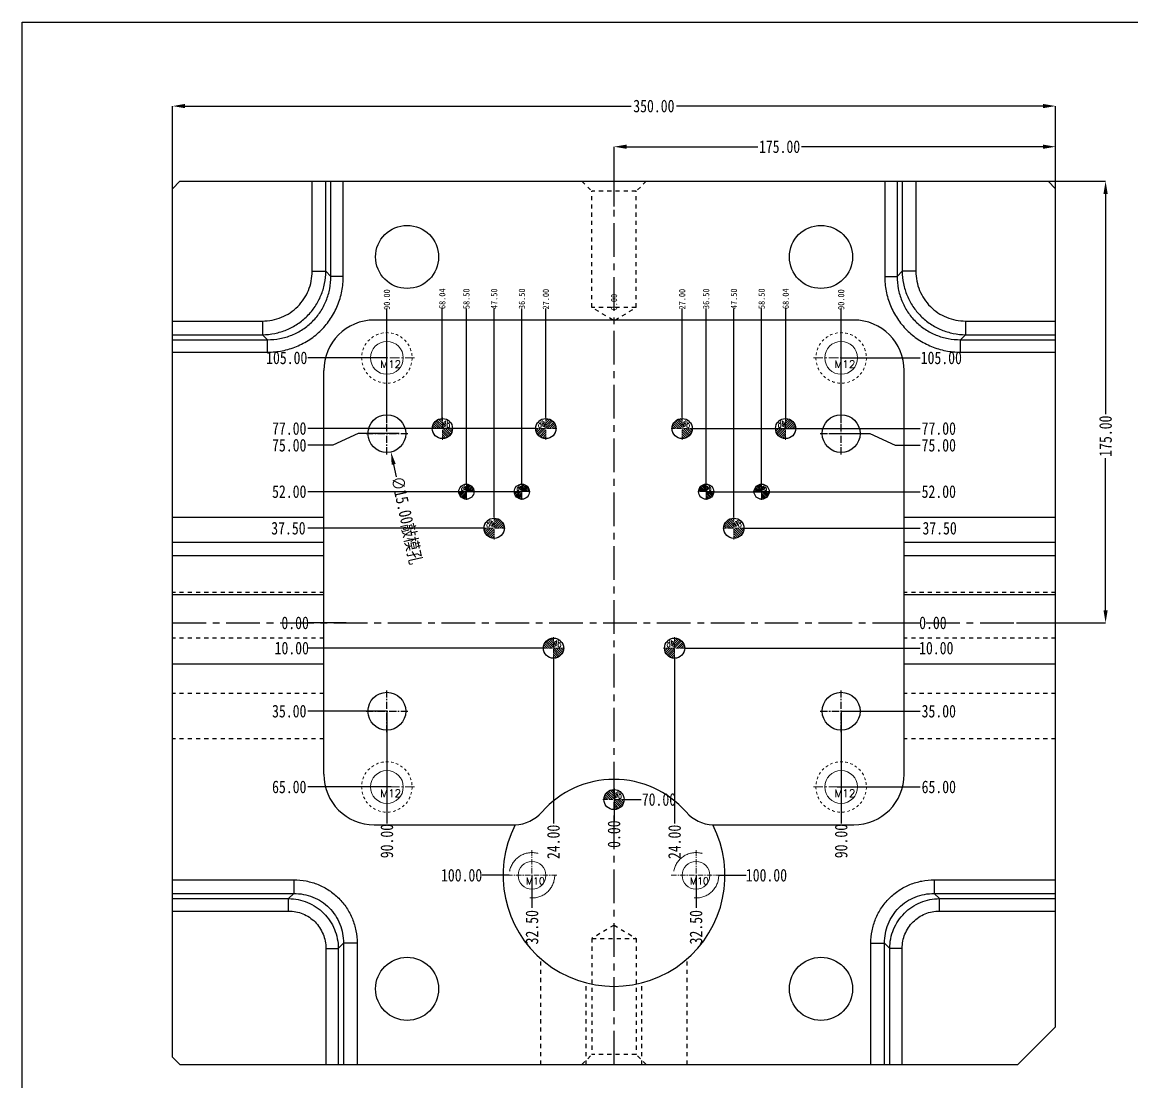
# Model space of a CAD drawing. Header units: millimetres. Extents: x 4 to 4769, y -754 to 1427.
# Drawn here: x 2815.1 to 3254.8, y 30.1 to 449.9 of the extents above; entities that cross this region are included whole.
import ezdxf
from ezdxf.enums import TextEntityAlignment as Align

# ---------------------------------------------------------------- set-up
doc = ezdxf.new("R2010")
doc.units = ezdxf.units.MM
doc.header["$LTSCALE"] = 16.335
doc.header["$PDMODE"] = 3
doc.header["$PDSIZE"] = 0.3125
doc.linetypes.add('CENTER', pattern=[0.6, 0.375, -0.075, 0.075, -0.075])
doc.linetypes.add('HIDDEN', pattern=[0.2, 0.1, -0.1])
doc.layers.get('0').update_dxf_attribs({"linetype": 'CONTINUOUS'})
doc.layers.get('Defpoints').update_dxf_attribs({"linetype": 'CONTINUOUS'})
doc.layers.add('DEFAULT_2', color=8, linetype='HIDDEN')
for name, color, linetype, lineweight in [('dim', 82, 'CONTINUOUS', 9), ('epin', 13, 'CONTINUOUS', 9), ('screw', 33, 'CONTINUOUS', 13)]:
    doc.layers.add(name, color=color, linetype=linetype, lineweight=lineweight)
doc.styles.get("Standard").update_dxf_attribs({"font": 'txt', "width": 0.8})
doc.styles.add('TXT', font='txt.shx', dxfattribs={"bigfont": 'gbcbig.shx'})
doc.styles.add('TXT05', font='txt.shx', dxfattribs={"width": 0.5, "bigfont": 'gbcbig.shx'})
doc.dimstyles.get("Standard").update_dxf_attribs({"dimtxt": 0.15625, "dimasz": 0.1875, "dimexe": 0.125, "dimexo": 0.0625, "dimtad": 0, "dimtih": 1, "dimtoh": 1, "dimdsep": 46, "dimtxsty": 'Standard', "dimcen": 0.09, "dimadec": 0, "dimazin": 0, "dimtp": 0.01, "dimtm": 0.01, "dimtfac": 1, "dimtofl": 0, "dimtmove": 0, "dimatfit": 3, "dimfxl": 0, "dimtolj": 1, "dimarcsym": 0})

# ---------------------------------------------------------------- blocks, each defined once
blk = doc.blocks.new('epin_ejp_8')
at = {"layer": 'epin'}
h = blk.add_hatch(dxfattribs=at)
h.set_pattern_fill('_ANSI31', color=123, scale=0.2, angle=90, style=0)
h.set_pattern_definition([(135, (-1217.56114, 35.9661), (-0.4490128, -0.4490128), [])])
h.paths.add_polyline_path([(0, 4, 0.414214), (-4, 0), (0, 0)])
h.paths.add_polyline_path([(4, 0), (0, 0), (0, -4, 0.414214)])
at = {"layer": 'epin', "color": 1, "linetype": 'CENTER', "ltscale": 0.248791}
for p, q in [((0, -4.4), (0, 4.4)), ((-4.4, 0), (4.4, 0))]:
    blk.add_line(p, q, dxfattribs=at)
at = {"layer": 'epin'}
blk.add_circle((0, 0), 4, dxfattribs=at)
at = {"layer": 'epin', "color": 6, "style": 'TXT05', "width": 0.5}
blk.add_text('%%c8', height=2.8, dxfattribs=at).set_placement((0.16, 0.4))
blk = doc.blocks.new('epin_ejp_6')
at = {"layer": 'epin'}
h = blk.add_hatch(dxfattribs=at)
h.set_pattern_fill('_ANSI31', color=123, scale=0.15, angle=90, style=0)
h.set_pattern_definition([(135, (-648.39147, -667.1919), (-0.3367596, -0.3367596), [])])
h.paths.add_polyline_path([(0, 3, 0.4142136), (-3, 0), (0, 0)])
h.paths.add_polyline_path([(3, 0), (0, 0), (0, -3, 0.4142136)])
at = {"layer": 'epin', "color": 1, "linetype": 'CENTER', "ltscale": 0.12}
for p, q in [((-3.3, 0), (3.3, 0)), ((0, -3.3), (0, 3.3))]:
    blk.add_line(p, q, dxfattribs=at)
at = {"layer": 'epin'}
blk.add_circle((0, 0), 3, dxfattribs=at)
at = {"layer": 'epin', "color": 6, "style": 'TXT05', "width": 0.5}
blk.add_text('%%c6', height=2.1, dxfattribs=at).set_placement((0.995, 1.35), align=Align.MIDDLE)
blk = doc.blocks.new('screw_m12_i')
at = {"layer": 'screw', "color": 1, "linetype": 'CENTER', "ltscale": 0.621977}
for p, q in [((0, -11), (0, 11)), ((-11, 0), (11, 0))]:
    blk.add_line(p, q, dxfattribs=at)
at = {"layer": 'screw', "color": 8, "linetype": 'HIDDEN', "ltscale": 0.621977}
blk.add_circle((0, 0), 10, dxfattribs=at)
at = {"layer": 'screw', "color": 33}
blk.add_circle((0, 0), 6.5, dxfattribs=at)
at = {"layer": 'screw', "color": 6, "style": 'TXT'}
blk.add_text('M12', height=3, dxfattribs=at).set_placement((-2.6, -4))
blk = doc.blocks.new('screw_m10_i')
at = {"layer": 'screw', "color": 1, "linetype": 'CENTER', "ltscale": 0.36}
for p, q in [((0, -9.9), (0, 9.9)), ((-9.9, 0), (9.9, 0))]:
    blk.add_line(p, q, dxfattribs=at)
at = {"layer": 'screw', "color": 8, "linetype": 'HIDDEN', "ltscale": 9.144}
blk.add_circle((0, 0), 9, dxfattribs=at)
at = {"layer": 'screw', "color": 33}
blk.add_circle((0, 0), 5.5, dxfattribs=at)
at = {"layer": 'screw', "color": 6, "style": 'TXT'}
blk.add_text('M10', height=2.7, dxfattribs=at).set_placement((-2.34, -3.6))
blk = doc.blocks.new('*D232')
at = {"color": 4, "lineweight": -2}
blk.add_line((2963.4, 269.8), (2962.32, 274.68), dxfattribs=at)
at = {"color": 4}
blk.add_solid([(2963.13, 274.86), (2961.51, 274.5), (2961.24, 279.56)], dxfattribs=at)
at = {"layer": 'Defpoints', "color": 0}
for p in [(2958, 294.21), (2961.24, 279.56)]:
    blk.add_point(p, dxfattribs=at)
at = {"color": 6, "insert": (2967.24, 252.47), "char_height": 5, "attachment_point": 5, "rotation": 282.483}
blk.add_mtext('\\A1;∅15.00{\\fSimSun|b0|i0|c134|p2;敲模孔}', dxfattribs=at)
blk = doc.blocks.new('*D237')
at = {"color": 4, "lineweight": -2}
for p, q in [((3049.62, 376.9), (3049.62, 400.55)), ((3054.62, 400.55), (3106.56, 400.55)), ((3219.62, 400.55), (3123.89, 400.55)), ((3224.62, 372.09), (3224.62, 400.55))]:
    blk.add_line(p, q, dxfattribs=at)
at = {"color": 4}
for points in [[(3054.62, 401.39), (3054.62, 399.72), (3049.62, 400.55)], [(3219.62, 401.39), (3219.62, 399.72), (3224.62, 400.55)]]:
    blk.add_solid(points, dxfattribs=at)
at = {"layer": 'Defpoints', "color": 0}
for p in [(3049.62, 400.55), (3049.62, 376.9), (3224.62, 372.09)]:
    blk.add_point(p, dxfattribs=at)
at = {"color": 6, "insert": (3115.22, 400.55), "char_height": 5, "attachment_point": 5}
blk.add_mtext('\\A1;175.00', dxfattribs=at)
blk = doc.blocks.new('*D238')
at = {"color": 4, "lineweight": -2}
for p, q in [((2874.62, 372.09), (2874.62, 416.66)), ((2879.62, 416.66), (3056.41, 416.66)), ((3219.62, 416.66), (3074.41, 416.66)), ((3224.62, 372.09), (3224.62, 416.66))]:
    blk.add_line(p, q, dxfattribs=at)
at = {"color": 4}
for points in [[(2879.62, 417.5), (2879.62, 415.83), (2874.62, 416.66)], [(3219.62, 417.5), (3219.62, 415.83), (3224.62, 416.66)]]:
    blk.add_solid(points, dxfattribs=at)
at = {"layer": 'Defpoints', "color": 0}
for p in [(2874.62, 416.66), (2874.62, 372.09), (3224.62, 372.09)]:
    blk.add_point(p, dxfattribs=at)
at = {"color": 6, "insert": (3065.41, 416.66), "char_height": 5, "attachment_point": 5}
blk.add_mtext('\\A1;350.00', dxfattribs=at)
blk = doc.blocks.new('*D239')
at = {"color": 4, "lineweight": -2}
for p, q in [((3209.08, 386.89), (3244.4, 386.89)), ((3244.4, 381.89), (3244.4, 294.53)), ((3244.4, 216.89), (3244.4, 277.2)), ((3209.08, 211.89), (3244.4, 211.89))]:
    blk.add_line(p, q, dxfattribs=at)
at = {"color": 4}
for points in [[(3243.57, 381.89), (3245.24, 381.89), (3244.4, 386.89)], [(3243.57, 216.89), (3245.24, 216.89), (3244.4, 211.89)]]:
    blk.add_solid(points, dxfattribs=at)
at = {"layer": 'Defpoints', "color": 0}
for p in [(3209.08, 386.89), (3209.08, 211.89), (3244.4, 211.89)]:
    blk.add_point(p, dxfattribs=at)
at = {"color": 6, "insert": (3244.4, 285.87), "char_height": 5, "attachment_point": 5, "rotation": 90}
blk.add_mtext('\\A1;175.00', dxfattribs=at)
blk = doc.blocks.new('*D240')
at = {"color": 4, "lineweight": -2}
blk.add_line((3155.73, 211.89), (3170.98, 211.89), dxfattribs=at)
at = {"layer": 'Defpoints', "color": 0}
for p in [(3049.62, 211.89), (3155.73, 211.89), (3170.98, 211.89)]:
    blk.add_point(p, dxfattribs=at)
at = {"color": 6, "insert": (3175.98, 211.89), "char_height": 5, "attachment_point": 5}
blk.add_mtext('\\A1;0.00', dxfattribs=at)
blk = doc.blocks.new('*D241')
at = {"color": 4, "lineweight": -2}
blk.add_line((3101.52, 249.38), (3170.98, 249.38), dxfattribs=at)
at = {"layer": 'Defpoints', "color": 0}
for p in [(3101.52, 249.38), (3170.98, 249.38), (3049.62, 211.89)]:
    blk.add_point(p, dxfattribs=at)
at = {"color": 6, "insert": (3178.64, 249.38), "char_height": 5, "attachment_point": 5}
blk.add_mtext('\\A1;37.50', dxfattribs=at)
blk = doc.blocks.new('*D242')
at = {"color": 4, "lineweight": -2}
blk.add_line((3089.42, 263.88), (3170.98, 263.88), dxfattribs=at)
at = {"layer": 'Defpoints', "color": 0}
for p in [(3089.42, 263.88), (3170.98, 263.88), (3049.62, 211.89)]:
    blk.add_point(p, dxfattribs=at)
at = {"color": 6, "insert": (3178.31, 263.88), "char_height": 5, "attachment_point": 5}
blk.add_mtext('\\A1;52.00', dxfattribs=at)
blk = doc.blocks.new('*D243')
at = {"color": 4, "lineweight": -2}
blk.add_line((3081.02, 288.89), (3170.98, 288.89), dxfattribs=at)
at = {"layer": 'Defpoints', "color": 0}
for p in [(3081.02, 288.89), (3170.98, 288.89), (3049.62, 211.89)]:
    blk.add_point(p, dxfattribs=at)
at = {"color": 6, "insert": (3178.31, 288.89), "char_height": 5, "attachment_point": 5}
blk.add_mtext('\\A1;77.00', dxfattribs=at)
blk = doc.blocks.new('*D244')
at = {"color": 4, "lineweight": -2}
for p, q in [((3134.81, 286.89), (3150.98, 286.89)), ((3150.98, 286.89), (3160.98, 282.26)), ((3160.98, 282.26), (3170.98, 282.26))]:
    blk.add_line(p, q, dxfattribs=at)
at = {"layer": 'Defpoints', "color": 0}
for p in [(3134.81, 286.89), (3170.98, 282.26), (3049.62, 211.89)]:
    blk.add_point(p, dxfattribs=at)
at = {"color": 6, "insert": (3178.31, 282.26), "char_height": 5, "attachment_point": 5}
blk.add_mtext('\\A1;75.00', dxfattribs=at)
blk = doc.blocks.new('*D245')
at = {"color": 4, "lineweight": -2}
blk.add_line((3139.62, 316.89), (3170.98, 316.89), dxfattribs=at)
at = {"layer": 'Defpoints', "color": 0}
for p in [(3139.62, 316.89), (3170.98, 316.89), (3049.62, 211.89)]:
    blk.add_point(p, dxfattribs=at)
at = {"color": 6, "insert": (3179.31, 316.89), "char_height": 5, "attachment_point": 5}
blk.add_mtext('\\A1;105.00', dxfattribs=at)
blk = doc.blocks.new('*D246')
at = {"color": 4, "lineweight": -2}
blk.add_line((3078.02, 201.89), (3170.98, 201.89), dxfattribs=at)
at = {"layer": 'Defpoints', "color": 0}
for p in [(3049.62, 211.89), (3078.02, 201.89), (3170.98, 201.89)]:
    blk.add_point(p, dxfattribs=at)
at = {"color": 6, "insert": (3177.31, 201.89), "char_height": 5, "attachment_point": 5}
blk.add_mtext('\\A1;10.00', dxfattribs=at)
blk = doc.blocks.new('*D247')
at = {"color": 4, "lineweight": -2}
blk.add_line((3139.62, 176.89), (3170.98, 176.89), dxfattribs=at)
at = {"layer": 'Defpoints', "color": 0}
for p in [(3049.62, 211.89), (3139.62, 176.89), (3170.98, 176.89)]:
    blk.add_point(p, dxfattribs=at)
at = {"color": 6, "insert": (3178.31, 176.89), "char_height": 5, "attachment_point": 5}
blk.add_mtext('\\A1;35.00', dxfattribs=at)
blk = doc.blocks.new('*D248')
at = {"color": 4, "lineweight": -2}
blk.add_line((3137.99, 146.89), (3170.98, 146.89), dxfattribs=at)
at = {"layer": 'Defpoints', "color": 0}
for p in [(3049.62, 211.89), (3137.99, 146.89), (3170.98, 146.89)]:
    blk.add_point(p, dxfattribs=at)
at = {"color": 6, "insert": (3178.31, 146.89), "char_height": 5, "attachment_point": 5}
blk.add_mtext('\\A1;65.00', dxfattribs=at)
blk = doc.blocks.new('*D249')
at = {"color": 4, "lineweight": -2}
blk.add_line((3054.02, 141.89), (3060.43, 141.89), dxfattribs=at)
at = {"layer": 'Defpoints', "color": 0}
for p in [(3049.62, 211.89), (3054.02, 141.89), (3060.43, 141.89)]:
    blk.add_point(p, dxfattribs=at)
at = {"color": 6, "insert": (3067.43, 141.89), "char_height": 5, "attachment_point": 5}
blk.add_mtext('\\A1;70.00', dxfattribs=at)
blk = doc.blocks.new('*D251')
at = {"color": 4, "lineweight": -2}
blk.add_line((3091.12, 111.89), (3102.02, 111.89), dxfattribs=at)
at = {"layer": 'Defpoints', "color": 0}
for p in [(3049.62, 211.89), (3091.12, 111.89), (3102.02, 111.89)]:
    blk.add_point(p, dxfattribs=at)
at = {"color": 6, "insert": (3110.02, 111.89), "char_height": 5, "attachment_point": 5}
blk.add_mtext('\\A1;100.00', dxfattribs=at)
blk = doc.blocks.new('*D252')
at = {"color": 4, "lineweight": -2}
blk.add_line((3082.12, 111.89), (3082.12, 98.97), dxfattribs=at)
at = {"layer": 'Defpoints', "color": 0}
for p in [(3049.62, 211.89), (3082.12, 111.89), (3082.12, 98.97)]:
    blk.add_point(p, dxfattribs=at)
at = {"color": 6, "insert": (3082.12, 91.3), "char_height": 5, "attachment_point": 5, "rotation": 90}
blk.add_mtext('\\A1;32.50', dxfattribs=at)
blk = doc.blocks.new('*D253')
at = {"color": 4, "lineweight": -2}
blk.add_line((3049.62, 146.29), (3049.62, 133.18), dxfattribs=at)
at = {"layer": 'Defpoints', "color": 0}
for p in [(3049.62, 211.89), (3049.62, 146.29), (3049.62, 133.18)]:
    blk.add_point(p, dxfattribs=at)
at = {"color": 6, "insert": (3049.62, 128.18), "char_height": 5, "attachment_point": 5, "rotation": 90}
blk.add_mtext('\\A1;0.00', dxfattribs=at)
blk = doc.blocks.new('*D254')
at = {"layer": 'Defpoints', "color": 0}
for p in [(3076.62, 336.49), (3076.62, 293.29), (3049.62, 211.89)]:
    blk.add_point(p, dxfattribs=at)
at = {"layer": 'dim', "color": 4, "lineweight": -2}
blk.add_line((3076.62, 293.29), (3076.62, 336.49), dxfattribs=at)
at = {"layer": 'dim', "color": 6, "insert": (3076.62, 340.16), "char_height": 2.5, "attachment_point": 5, "rotation": 90}
blk.add_mtext('\\A1;27.00', dxfattribs=at)
blk = doc.blocks.new('*D255')
at = {"layer": 'Defpoints', "color": 0}
for p in [(3049.62, 336.49), (3049.62, 336.49), (3049.62, 211.89)]:
    blk.add_point(p, dxfattribs=at)
at = {"layer": 'dim', "color": 6, "insert": (3049.62, 338.99), "char_height": 2.5, "attachment_point": 5, "rotation": 90}
blk.add_mtext('\\A1;0.00', dxfattribs=at)
blk = doc.blocks.new('*D256')
at = {"layer": 'Defpoints', "color": 0}
for p in [(3086.12, 336.49), (3086.12, 267.18), (3049.62, 211.89)]:
    blk.add_point(p, dxfattribs=at)
at = {"layer": 'dim', "color": 4, "lineweight": -2}
blk.add_line((3086.12, 267.18), (3086.12, 336.49), dxfattribs=at)
at = {"layer": 'dim', "color": 6, "insert": (3086.12, 340.32), "char_height": 2.5, "attachment_point": 5, "rotation": 90}
blk.add_mtext('\\A1;36.50', dxfattribs=at)
blk = doc.blocks.new('*D257')
at = {"layer": 'Defpoints', "color": 0}
for p in [(3097.12, 336.49), (3097.12, 253.78), (3049.62, 211.89)]:
    blk.add_point(p, dxfattribs=at)
at = {"layer": 'dim', "color": 4, "lineweight": -2}
blk.add_line((3097.12, 253.78), (3097.12, 336.49), dxfattribs=at)
at = {"layer": 'dim', "color": 6, "insert": (3097.12, 340.32), "char_height": 2.5, "attachment_point": 5, "rotation": 90}
blk.add_mtext('\\A1;47.50', dxfattribs=at)
blk = doc.blocks.new('*D258')
at = {"layer": 'Defpoints', "color": 0}
for p in [(3108.12, 336.49), (3108.12, 266.88), (3049.62, 211.89)]:
    blk.add_point(p, dxfattribs=at)
at = {"layer": 'dim', "color": 4, "lineweight": -2}
blk.add_line((3108.12, 266.88), (3108.12, 336.49), dxfattribs=at)
at = {"layer": 'dim', "color": 6, "insert": (3108.12, 340.32), "char_height": 2.5, "attachment_point": 5, "rotation": 90}
blk.add_mtext('\\A1;58.50', dxfattribs=at)
blk = doc.blocks.new('*D259')
at = {"layer": 'Defpoints', "color": 0}
for p in [(3117.66, 336.49), (3117.66, 292.88), (3049.62, 211.89)]:
    blk.add_point(p, dxfattribs=at)
at = {"layer": 'dim', "color": 4, "lineweight": -2}
blk.add_line((3117.66, 292.88), (3117.66, 336.49), dxfattribs=at)
at = {"layer": 'dim', "color": 6, "insert": (3117.66, 340.32), "char_height": 2.5, "attachment_point": 5, "rotation": 90}
blk.add_mtext('\\A1;68.04', dxfattribs=at)
blk = doc.blocks.new('*D260')
at = {"layer": 'Defpoints', "color": 0}
for p in [(3139.62, 336.49), (3139.62, 291.04), (3049.62, 211.89)]:
    blk.add_point(p, dxfattribs=at)
at = {"layer": 'dim', "color": 4, "lineweight": -2}
blk.add_line((3139.62, 291.04), (3139.62, 336.49), dxfattribs=at)
at = {"layer": 'dim', "color": 6, "insert": (3139.62, 339.99), "char_height": 2.5, "attachment_point": 5, "rotation": 90}
blk.add_mtext('\\A1;90.00', dxfattribs=at)
blk = doc.blocks.new('*D261')
at = {"color": 4, "lineweight": -2}
blk.add_line((3073.62, 197.49), (3073.62, 132.45), dxfattribs=at)
at = {"layer": 'Defpoints', "color": 0}
for p in [(3049.62, 211.89), (3073.62, 197.49), (3073.62, 132.45)]:
    blk.add_point(p, dxfattribs=at)
at = {"color": 6, "insert": (3073.62, 125.11), "char_height": 5, "attachment_point": 5, "rotation": 90}
blk.add_mtext('\\A1;24.00', dxfattribs=at)
blk = doc.blocks.new('*D262')
at = {"color": 4, "lineweight": -2}
blk.add_line((3139.62, 176.89), (3139.62, 132.45), dxfattribs=at)
at = {"layer": 'Defpoints', "color": 0}
for p in [(3049.62, 211.89), (3139.62, 176.89), (3139.62, 132.45)]:
    blk.add_point(p, dxfattribs=at)
at = {"color": 6, "insert": (3139.62, 125.45), "char_height": 5, "attachment_point": 5, "rotation": 90}
blk.add_mtext('\\A1;90.00', dxfattribs=at)
blk = doc.blocks.new('*D263')
at = {"color": 4, "lineweight": -2}
blk.add_line((2943.51, 211.89), (2928.26, 211.89), dxfattribs=at)
at = {"layer": 'Defpoints', "color": 0}
for p in [(2928.26, 211.89), (2943.51, 211.89), (3049.62, 211.89)]:
    blk.add_point(p, dxfattribs=at)
at = {"color": 6, "insert": (2923.26, 211.89), "char_height": 5, "attachment_point": 5}
blk.add_mtext('\\A1;0.00', dxfattribs=at)
blk = doc.blocks.new('*D269')
at = {"color": 4, "lineweight": -2}
blk.add_line((2997.72, 249.38), (2928.26, 249.38), dxfattribs=at)
at = {"layer": 'Defpoints', "color": 0}
for p in [(2928.26, 249.38), (2997.72, 249.38), (3049.62, 211.89)]:
    blk.add_point(p, dxfattribs=at)
at = {"color": 6, "insert": (2920.6, 249.38), "char_height": 5, "attachment_point": 5}
blk.add_mtext('\\A1;37.50', dxfattribs=at)
blk = doc.blocks.new('*D270')
at = {"color": 4, "lineweight": -2}
blk.add_line((3009.82, 263.88), (2928.26, 263.88), dxfattribs=at)
at = {"layer": 'Defpoints', "color": 0}
for p in [(2928.26, 263.88), (3009.82, 263.88), (3049.62, 211.89)]:
    blk.add_point(p, dxfattribs=at)
at = {"color": 6, "insert": (2920.93, 263.88), "char_height": 5, "attachment_point": 5}
blk.add_mtext('\\A1;52.00', dxfattribs=at)
blk = doc.blocks.new('*D271')
at = {"color": 4, "lineweight": -2}
blk.add_line((3018.22, 288.89), (2928.26, 288.89), dxfattribs=at)
at = {"layer": 'Defpoints', "color": 0}
for p in [(2928.26, 288.89), (3018.22, 288.89), (3049.62, 211.89)]:
    blk.add_point(p, dxfattribs=at)
at = {"color": 6, "insert": (2920.93, 288.89), "char_height": 5, "attachment_point": 5}
blk.add_mtext('\\A1;77.00', dxfattribs=at)
blk = doc.blocks.new('*D272')
at = {"color": 4, "lineweight": -2}
for p, q in [((2948.26, 286.89), (2938.26, 282.26)), ((2964.43, 286.89), (2948.26, 286.89)), ((2938.26, 282.26), (2928.26, 282.26))]:
    blk.add_line(p, q, dxfattribs=at)
at = {"layer": 'Defpoints', "color": 0}
for p in [(2964.43, 286.89), (2928.26, 282.26), (3049.62, 211.89)]:
    blk.add_point(p, dxfattribs=at)
at = {"color": 6, "insert": (2920.93, 282.26), "char_height": 5, "attachment_point": 5}
blk.add_mtext('\\A1;75.00', dxfattribs=at)
blk = doc.blocks.new('*D273')
at = {"color": 4, "lineweight": -2}
blk.add_line((2959.62, 316.89), (2928.26, 316.89), dxfattribs=at)
at = {"layer": 'Defpoints', "color": 0}
for p in [(2928.26, 316.89), (2959.62, 316.89), (3049.62, 211.89)]:
    blk.add_point(p, dxfattribs=at)
at = {"color": 6, "insert": (2919.93, 316.89), "char_height": 5, "attachment_point": 5}
blk.add_mtext('\\A1;105.00', dxfattribs=at)
blk = doc.blocks.new('*D274')
at = {"color": 4, "lineweight": -2}
blk.add_line((3021.22, 201.89), (2928.26, 201.89), dxfattribs=at)
at = {"layer": 'Defpoints', "color": 0}
for p in [(3049.62, 211.89), (2928.26, 201.89), (3021.22, 201.89)]:
    blk.add_point(p, dxfattribs=at)
at = {"color": 6, "insert": (2921.93, 201.89), "char_height": 5, "attachment_point": 5}
blk.add_mtext('\\A1;10.00', dxfattribs=at)
blk = doc.blocks.new('*D275')
at = {"color": 4, "lineweight": -2}
blk.add_line((2959.62, 176.89), (2928.26, 176.89), dxfattribs=at)
at = {"layer": 'Defpoints', "color": 0}
for p in [(3049.62, 211.89), (2928.26, 176.89), (2959.62, 176.89)]:
    blk.add_point(p, dxfattribs=at)
at = {"color": 6, "insert": (2920.93, 176.89), "char_height": 5, "attachment_point": 5}
blk.add_mtext('\\A1;35.00', dxfattribs=at)
blk = doc.blocks.new('*D276')
at = {"color": 4, "lineweight": -2}
blk.add_line((2961.25, 146.89), (2928.26, 146.89), dxfattribs=at)
at = {"layer": 'Defpoints', "color": 0}
for p in [(3049.62, 211.89), (2928.26, 146.89), (2961.25, 146.89)]:
    blk.add_point(p, dxfattribs=at)
at = {"color": 6, "insert": (2920.93, 146.89), "char_height": 5, "attachment_point": 5}
blk.add_mtext('\\A1;65.00', dxfattribs=at)
blk = doc.blocks.new('*D264')
at = {"color": 4, "lineweight": -2}
blk.add_line((3008.12, 111.89), (2997.22, 111.89), dxfattribs=at)
at = {"layer": 'Defpoints', "color": 0}
for p in [(3049.62, 211.89), (2997.22, 111.89), (3008.12, 111.89)]:
    blk.add_point(p, dxfattribs=at)
at = {"color": 6, "insert": (2989.22, 111.89), "char_height": 5, "attachment_point": 5}
blk.add_mtext('\\A1;100.00', dxfattribs=at)
blk = doc.blocks.new('*D265')
at = {"color": 4, "lineweight": -2}
blk.add_line((3017.12, 111.89), (3017.12, 98.97), dxfattribs=at)
at = {"layer": 'Defpoints', "color": 0}
for p in [(3049.62, 211.89), (3017.12, 111.89), (3017.12, 98.97)]:
    blk.add_point(p, dxfattribs=at)
at = {"color": 6, "insert": (3017.12, 91.3), "char_height": 5, "attachment_point": 5, "rotation": 90}
blk.add_mtext('\\A1;32.50', dxfattribs=at)
blk = doc.blocks.new('*D266')
at = {"layer": 'Defpoints', "color": 0}
for p in [(3022.62, 336.49), (3022.62, 293.29), (3049.62, 211.89)]:
    blk.add_point(p, dxfattribs=at)
at = {"layer": 'dim', "color": 4, "lineweight": -2}
blk.add_line((3022.62, 293.29), (3022.62, 336.49), dxfattribs=at)
at = {"layer": 'dim', "color": 6, "insert": (3022.62, 340.16), "char_height": 2.5, "attachment_point": 5, "rotation": 90}
blk.add_mtext('\\A1;27.00', dxfattribs=at)
blk = doc.blocks.new('*D277')
at = {"layer": 'Defpoints', "color": 0}
for p in [(3013.12, 336.49), (3013.12, 267.18), (3049.62, 211.89)]:
    blk.add_point(p, dxfattribs=at)
at = {"layer": 'dim', "color": 4, "lineweight": -2}
blk.add_line((3013.12, 267.18), (3013.12, 336.49), dxfattribs=at)
at = {"layer": 'dim', "color": 6, "insert": (3013.12, 340.32), "char_height": 2.5, "attachment_point": 5, "rotation": 90}
blk.add_mtext('\\A1;36.50', dxfattribs=at)
blk = doc.blocks.new('*D278')
at = {"layer": 'Defpoints', "color": 0}
for p in [(3002.12, 336.49), (3002.12, 253.78), (3049.62, 211.89)]:
    blk.add_point(p, dxfattribs=at)
at = {"layer": 'dim', "color": 4, "lineweight": -2}
blk.add_line((3002.12, 253.78), (3002.12, 336.49), dxfattribs=at)
at = {"layer": 'dim', "color": 6, "insert": (3002.12, 340.32), "char_height": 2.5, "attachment_point": 5, "rotation": 90}
blk.add_mtext('\\A1;47.50', dxfattribs=at)
blk = doc.blocks.new('*D279')
at = {"layer": 'Defpoints', "color": 0}
for p in [(2991.12, 336.49), (2991.12, 266.88), (3049.62, 211.89)]:
    blk.add_point(p, dxfattribs=at)
at = {"layer": 'dim', "color": 4, "lineweight": -2}
blk.add_line((2991.12, 266.88), (2991.12, 336.49), dxfattribs=at)
at = {"layer": 'dim', "color": 6, "insert": (2991.12, 340.32), "char_height": 2.5, "attachment_point": 5, "rotation": 90}
blk.add_mtext('\\A1;58.50', dxfattribs=at)
blk = doc.blocks.new('*D280')
at = {"layer": 'Defpoints', "color": 0}
for p in [(2981.58, 336.49), (2981.58, 292.88), (3049.62, 211.89)]:
    blk.add_point(p, dxfattribs=at)
at = {"layer": 'dim', "color": 4, "lineweight": -2}
blk.add_line((2981.58, 292.88), (2981.58, 336.49), dxfattribs=at)
at = {"layer": 'dim', "color": 6, "insert": (2981.58, 340.32), "char_height": 2.5, "attachment_point": 5, "rotation": 90}
blk.add_mtext('\\A1;68.04', dxfattribs=at)
blk = doc.blocks.new('*D281')
at = {"layer": 'Defpoints', "color": 0}
for p in [(2959.62, 336.49), (2959.62, 291.04), (3049.62, 211.89)]:
    blk.add_point(p, dxfattribs=at)
at = {"layer": 'dim', "color": 4, "lineweight": -2}
blk.add_line((2959.62, 291.04), (2959.62, 336.49), dxfattribs=at)
at = {"layer": 'dim', "color": 6, "insert": (2959.62, 339.99), "char_height": 2.5, "attachment_point": 5, "rotation": 90}
blk.add_mtext('\\A1;90.00', dxfattribs=at)
blk = doc.blocks.new('*D267')
at = {"color": 4, "lineweight": -2}
blk.add_line((3025.62, 197.49), (3025.62, 132.45), dxfattribs=at)
at = {"layer": 'Defpoints', "color": 0}
for p in [(3049.62, 211.89), (3025.62, 197.49), (3025.62, 132.45)]:
    blk.add_point(p, dxfattribs=at)
at = {"color": 6, "insert": (3025.62, 125.11), "char_height": 5, "attachment_point": 5, "rotation": 90}
blk.add_mtext('\\A1;24.00', dxfattribs=at)
blk = doc.blocks.new('*D268')
at = {"color": 4, "lineweight": -2}
blk.add_line((2959.62, 176.89), (2959.62, 132.45), dxfattribs=at)
at = {"layer": 'Defpoints', "color": 0}
for p in [(3049.62, 211.89), (2959.62, 176.89), (2959.62, 132.45)]:
    blk.add_point(p, dxfattribs=at)
at = {"color": 6, "insert": (2959.62, 125.45), "char_height": 5, "attachment_point": 5, "rotation": 90}
blk.add_mtext('\\A1;90.00', dxfattribs=at)

msp = doc.modelspace()

# ---------------------------------------------------------------- linework, layer by layer
at = {"color": 7, "linetype": 'Continuous'}
for p, q in [((2877.619, 386.885), (2874.619, 383.885)), ((2874.619, 39.885), (2874.619, 383.885)), ((2877.619, 386.885), (3221.619, 386.885)), ((2930.003, 351.196), (2930.003, 386.885)), ((2935.42, 351.196), (2935.42, 386.885)), ((2937.417, 349.2), (2937.417, 386.885)), ((2942.341, 349.2), (2942.341, 386.885)), ((3156.896, 386.885), (3156.896, 349.2)), ((3161.821, 386.885), (3161.821, 349.2)), ((3163.817, 386.885), (3163.817, 351.196)), ((3169.234, 386.885), (3169.234, 351.196)), ((3224.619, 383.885), (3221.619, 386.885)), ((3224.619, 51.885), (3224.619, 383.885)), ((2930.003, 351.196), (2935.42, 351.196)), ((2935.42, 351.196), (2937.417, 349.2)), ((2942.341, 349.2), (2937.417, 349.2)), ((3156.896, 349.2), (3161.821, 349.2)), ((3163.817, 351.196), (3161.821, 349.2)), ((3169.234, 351.196), (3163.817, 351.196)), ((2874.619, 331.5), (2910.307, 331.5)), ((2910.307, 331.5), (2910.307, 326.084)), ((3144.619, 331.885), (2954.619, 331.885)), ((3188.93, 331.5), (3188.93, 326.084)), ((3188.93, 331.5), (3224.619, 331.5)), ((2874.619, 326.084), (2910.307, 326.084)), ((2910.307, 326.084), (2912.304, 324.087)), ((3188.93, 326.084), (3186.933, 324.087)), ((3188.93, 326.084), (3224.619, 326.084)), ((2874.619, 324.087), (2912.304, 324.087)), ((2912.304, 319.163), (2912.304, 324.087)), ((3186.933, 319.163), (3186.933, 324.087)), ((3186.933, 324.087), (3224.619, 324.087)), ((2874.619, 319.163), (2912.304, 319.163)), ((3186.933, 319.163), (3224.619, 319.163)), ((2934.619, 151.885), (2934.619, 311.885)), ((3164.619, 151.885), (3164.619, 311.885)), ((2934.619, 253.594), (2874.619, 253.594)), ((3224.619, 253.594), (3164.619, 253.594)), ((2934.619, 243.746), (2874.619, 243.746)), ((3224.619, 243.746), (3164.619, 243.746)), ((2934.619, 238.43), (2874.619, 238.43)), ((3224.619, 238.43), (3164.619, 238.43)), ((2934.619, 222.964), (2874.619, 222.964)), ((3224.619, 222.964), (3164.619, 222.964)), ((2934.619, 195.506), (2874.619, 195.506)), ((3224.619, 195.506), (3164.619, 195.506)), ((2954.619, 131.885), (3010.427, 131.885)), ((3088.81, 131.885), (3144.619, 131.885)), ((2874.619, 110.093), (2922.714, 110.093)), ((2922.714, 110.093), (2922.714, 104.677)), ((3176.523, 110.093), (3224.619, 110.093)), ((3176.523, 110.093), (3176.523, 104.677)), ((2874.619, 104.677), (2922.714, 104.677)), ((2874.619, 102.627), (2920.664, 102.627)), ((2920.664, 102.627), (2922.714, 104.677)), ((2920.664, 97.703), (2920.664, 102.627)), ((3176.523, 104.677), (3224.619, 104.677)), ((3178.573, 102.627), (3176.523, 104.677)), ((3178.573, 102.627), (3224.619, 102.627)), ((3178.573, 97.703), (3178.573, 102.627)), ((2874.619, 97.703), (2920.664, 97.703)), ((3178.573, 97.703), (3224.619, 97.703)), ((2940.36, 82.931), (2942.41, 84.98)), ((2942.41, 84.98), (2942.41, 36.885)), ((2947.826, 84.98), (2942.41, 84.98)), ((2947.826, 84.98), (2947.826, 36.885)), ((3151.411, 84.98), (3156.827, 84.98)), ((3151.411, 36.885), (3151.411, 84.98)), ((3158.877, 82.931), (3156.827, 84.98)), ((3156.827, 36.885), (3156.827, 84.98)), ((2935.436, 82.931), (2935.436, 36.885)), ((2935.436, 82.931), (2940.36, 82.931)), ((2940.36, 82.931), (2940.36, 36.885)), ((3163.801, 82.931), (3158.877, 82.931)), ((3158.877, 36.885), (3158.877, 82.931)), ((3163.801, 36.885), (3163.801, 82.931)), ((3209.619, 36.885), (3224.619, 51.885)), ((2874.619, 39.885), (2877.619, 36.885)), ((2877.619, 36.885), (3209.619, 36.885))]:
    msp.add_line(p, q, dxfattribs=at)
at = {"color": 1, "linetype": 'CENTER', "ltscale": 2.176921}
for p, q in [((3049.619, 36.885), (3049.619, 386.885)), ((2874.619, 211.885), (3224.619, 211.885))]:
    msp.add_line(p, q, dxfattribs=at)
at = {"color": 1, "linetype": 'CENTER', "ltscale": 0.466483}
for p, q in [((2959.619, 278.635), (2959.619, 295.135)), ((3139.619, 278.635), (3139.619, 295.135)), ((2951.369, 286.885), (2967.869, 286.885)), ((3131.369, 286.885), (3147.869, 286.885)), ((2959.619, 168.635), (2959.619, 185.135)), ((3139.619, 168.635), (3139.619, 185.135)), ((2951.369, 176.885), (2967.869, 176.885)), ((3131.369, 176.885), (3147.869, 176.885))]:
    msp.add_line(p, q, dxfattribs=at)
msp.add_lwpolyline([(2815.108, 449.898), (3526.143, 449.898), (3526.143, -232.949), (2815.108, -232.949)], close=True)
at = {"color": 7, "linetype": 'Continuous'}
for centre, radius in [((2967.619, 356.885), 12.5), ((3131.619, 356.885), 12.5), ((2959.619, 286.885), 7.5), ((2981.619, 288.885), 4), ((3022.619, 288.885), 4), ((3076.619, 288.885), 4), ((3117.619, 288.885), 4), ((3139.619, 286.885), 7.5), ((2991.119, 263.885), 3), ((3013.119, 263.885), 3), ((3086.119, 263.885), 3), ((3108.119, 263.885), 3), ((3002.119, 249.385), 4), ((3097.119, 249.385), 4), ((3025.619, 201.885), 4), ((3073.619, 201.885), 4), ((2959.619, 176.885), 7.5), ((3139.619, 176.885), 7.5), ((3049.619, 141.885), 4), ((2967.619, 66.885), 12.5), ((3131.619, 66.885), 12.5)]:
    msp.add_circle(centre, radius, dxfattribs=at)
for centre, radius, start, end in [((2954.619, 311.885), 20, 90, 180), ((3144.619, 311.885), 20, 0, 90), ((2954.619, 151.885), 20, 180, 270), ((3049.619, 111.885), 38, 41.32866, 138.67134), ((3144.619, 151.885), 20, 270, 0), ((3009.819, 146.885), 15, 272.34279, 318.67134), ((3089.418, 146.885), 15, 221.32866, 267.65721), ((3049.619, 111.885), 44, 152.96431, 27.03569)]:
    msp.add_arc(centre, radius, start, end, dxfattribs=at)
for points, knots in [([(2910.307, 326.084), (2911.946, 326.094), (2915.231, 326.43), (2919.964, 327.872), (2924.33, 330.205), (2928.158, 333.345), (2931.298, 337.172), (2933.631, 341.539), (2935.073, 346.272), (2935.409, 349.557), (2935.42, 351.196)], [0, 0, 0, 0, 0.1249728, 0.2499549, 0.374964, 0.499983, 0.6250019, 0.750015, 0.8750128, 1, 1, 1, 1]), ([(2910.307, 331.5), (2911.596, 331.5), (2914.181, 331.747), (2917.909, 332.858), (2921.349, 334.678), (2924.361, 337.142), (2926.825, 340.154), (2928.645, 343.594), (2929.756, 347.322), (2930.003, 349.907), (2930.003, 351.196)], [0, 0, 0, 0, 0.1250108, 0.2500002, 0.3749931, 0.4999828, 0.6249725, 0.7499693, 0.8749748, 1, 1, 1, 1]), ([(2912.304, 319.163), (2914.269, 319.163), (2918.211, 319.54), (2923.896, 321.234), (2929.142, 324.009), (2933.736, 327.767), (2937.494, 332.361), (2940.269, 337.607), (2941.964, 343.292), (2942.341, 347.234), (2942.341, 349.2)], [0, 0, 0, 0, 0.1250087, 0.2500071, 0.3750005, 0.4999915, 0.6249825, 0.7499758, 0.8749763, 1, 1, 1, 1]), ([(2912.304, 324.087), (2913.95, 324.078), (2917.254, 324.373), (2922.025, 325.766), (2926.43, 328.075), (2930.285, 331.218), (2933.429, 335.073), (2935.737, 339.478), (2937.13, 344.249), (2937.426, 347.553), (2937.417, 349.2)], [0, 0, 0, 0, 0.1249825, 0.2499757, 0.3749802, 0.4999914, 0.6250026, 0.750007, 0.8750023, 1, 1, 1, 1]), ([(3156.896, 349.2), (3156.896, 347.234), (3157.273, 343.293), (3158.968, 337.608), (3161.743, 332.361), (3165.5, 327.767), (3170.094, 324.01), (3175.34, 321.235), (3181.026, 319.54), (3184.967, 319.163), (3186.933, 319.163)], [0, 0, 0, 0, 0.1250087, 0.2500071, 0.3750005, 0.4999915, 0.6249825, 0.7499758, 0.8749763, 1, 1, 1, 1]), ([(3161.821, 349.2), (3161.811, 347.553), (3162.107, 344.25), (3163.5, 339.479), (3165.808, 335.073), (3168.952, 331.219), (3172.806, 328.075), (3177.211, 325.767), (3181.983, 324.373), (3185.287, 324.078), (3186.933, 324.087)], [0, 0, 0, 0, 0.1249825, 0.2499757, 0.3749802, 0.4999914, 0.6250026, 0.750007, 0.8750023, 1, 1, 1, 1]), ([(3163.817, 351.196), (3163.828, 349.557), (3164.164, 346.272), (3165.606, 341.54), (3167.938, 337.173), (3171.078, 333.346), (3174.906, 330.206), (3179.272, 327.873), (3184.005, 326.431), (3187.291, 326.094), (3188.93, 326.084)], [0, 0, 0, 0, 0.1249728, 0.2499549, 0.374964, 0.499983, 0.6250019, 0.750015, 0.8750128, 1, 1, 1, 1]), ([(3169.234, 351.196), (3169.234, 349.908), (3169.481, 347.323), (3170.592, 343.595), (3172.411, 340.155), (3174.875, 337.143), (3177.887, 334.679), (3181.328, 332.859), (3185.056, 331.747), (3187.641, 331.5), (3188.93, 331.5)], [0, 0, 0, 0, 0.1250108, 0.2500002, 0.3749931, 0.4999828, 0.6249725, 0.7499693, 0.8749748, 1, 1, 1, 1]), ([(2922.714, 110.093), (2924.357, 110.093), (2927.653, 109.778), (2932.406, 108.361), (2936.792, 106.041), (2940.633, 102.9), (2943.774, 99.059), (2946.095, 94.673), (2947.511, 89.92), (2947.826, 86.624), (2947.826, 84.98)], [0, 0, 0, 0, 0.1250095, 0.2500094, 0.3750043, 0.4999912, 0.6249806, 0.7499762, 0.8749777, 1, 1, 1, 1]), ([(3151.411, 84.98), (3151.411, 86.624), (3151.726, 89.919), (3153.142, 94.672), (3155.462, 99.059), (3158.604, 102.899), (3162.445, 106.041), (3166.831, 108.361), (3171.584, 109.778), (3174.88, 110.093), (3176.523, 110.093)], [0, 0, 0, 0, 0.1250095, 0.2500094, 0.3750043, 0.4999912, 0.6249806, 0.7499762, 0.8749777, 1, 1, 1, 1]), ([(2920.664, 102.627), (2921.949, 102.618), (2924.524, 102.351), (2928.234, 101.217), (2931.656, 99.386), (2934.656, 96.923), (2937.119, 93.923), (2938.951, 90.501), (2940.085, 86.791), (2940.351, 84.216), (2940.36, 82.931)], [0, 0, 0, 0, 0.1249584, 0.2499416, 0.37496, 0.499992, 0.6250241, 0.7500456, 0.8750365, 1, 1, 1, 1]), ([(2922.714, 104.677), (2924.006, 104.687), (2926.599, 104.461), (2930.347, 103.376), (2933.808, 101.57), (2936.836, 99.103), (2939.303, 96.076), (2941.11, 92.614), (2942.195, 88.866), (2942.42, 86.273), (2942.41, 84.98)], [0, 0, 0, 0, 0.1249569, 0.2499462, 0.3749635, 0.499991, 0.6250212, 0.7500393, 0.8750302, 1, 1, 1, 1]), ([(3156.827, 84.98), (3156.817, 86.273), (3157.042, 88.866), (3158.127, 92.614), (3159.934, 96.075), (3162.4, 99.103), (3165.428, 101.569), (3168.89, 103.376), (3172.637, 104.461), (3175.231, 104.687), (3176.523, 104.677)], [0, 0, 0, 0, 0.1249569, 0.2499462, 0.3749635, 0.499991, 0.6250212, 0.7500393, 0.8750302, 1, 1, 1, 1]), ([(3158.877, 82.931), (3158.886, 84.216), (3159.152, 86.791), (3160.286, 90.5), (3162.118, 93.923), (3164.58, 96.923), (3167.581, 99.386), (3171.003, 101.217), (3174.713, 102.351), (3177.288, 102.618), (3178.573, 102.627)], [0, 0, 0, 0, 0.1249584, 0.2499416, 0.37496, 0.499992, 0.6250241, 0.7500456, 0.8750365, 1, 1, 1, 1]), ([(2920.664, 97.703), (2921.631, 97.703), (2923.569, 97.518), (2926.365, 96.684), (2928.945, 95.32), (2931.205, 93.472), (2933.053, 91.212), (2934.418, 88.632), (2935.251, 85.836), (2935.436, 83.898), (2935.436, 82.931)], [0, 0, 0, 0, 0.1250086, 0.2500018, 0.3749986, 0.4999918, 0.6249853, 0.7499853, 0.8749862, 1, 1, 1, 1]), ([(3163.801, 82.931), (3163.801, 83.898), (3163.986, 85.836), (3164.819, 88.632), (3166.184, 91.212), (3168.032, 93.471), (3170.291, 95.32), (3172.872, 96.684), (3175.668, 97.518), (3177.606, 97.703), (3178.573, 97.703)], [0, 0, 0, 0, 0.1250086, 0.2500018, 0.3749986, 0.4999918, 0.6249853, 0.7499853, 0.8749862, 1, 1, 1, 1])]:
    msp.add_open_spline(points, degree=3, knots=knots, dxfattribs=at)
at = {"layer": 'DEFAULT_2', "color": 8, "linetype": 'HIDDEN'}
for p, q in [((3036.869, 386.885), (3040.869, 382.885)), ((3040.869, 336.885), (3040.869, 382.885)), ((3058.369, 382.885), (3040.869, 382.885)), ((3062.369, 386.885), (3058.369, 382.885)), ((3058.369, 336.885), (3058.369, 382.885)), ((3049.19, 331.885), (3040.869, 336.885)), ((3058.369, 336.885), (3040.869, 336.885)), ((3050.047, 331.885), (3058.369, 336.885)), ((2934.619, 223.885), (2874.619, 223.885)), ((3224.619, 223.885), (3164.619, 223.885)), ((2934.619, 205.885), (2874.619, 205.885)), ((3224.619, 205.885), (3164.619, 205.885)), ((2934.619, 183.885), (2874.619, 183.885)), ((3224.619, 183.885), (3164.619, 183.885)), ((2934.619, 165.885), (2874.619, 165.885)), ((3224.619, 165.885), (3164.619, 165.885)), ((3049.619, 92.143), (3040.869, 86.885)), ((3049.619, 92.143), (3058.369, 86.885)), ((3040.869, 86.885), (3058.369, 86.885)), ((3040.869, 86.885), (3040.869, 40.885)), ((3058.369, 86.885), (3058.369, 40.885)), ((3020.619, 36.885), (3020.619, 78.794)), ((3078.619, 36.885), (3078.619, 78.794)), ((3038.619, 36.885), (3038.619, 69.282)), ((3060.619, 36.885), (3060.619, 69.282)), ((3036.869, 36.885), (3040.869, 40.885)), ((3058.369, 40.885), (3040.869, 40.885)), ((3062.369, 36.885), (3058.369, 40.885))]:
    msp.add_line(p, q, dxfattribs=at)

# ---------------------------------------------------------------- block references
at = {"layer": 'epin'}
for name, p, rotation in [('epin_ejp_8', (2981.619, 288.885), 6.31700760066007e-05), ('epin_ejp_6', (3108.119, 263.885), 359.9999971997667)]:
    msp.add_blockref(name, p, dxfattribs=dict(at, rotation=rotation))
at = {"layer": 'epin', "xscale": -1}
for name, p, rotation in [('epin_ejp_8', (3022.619, 288.885), 359.9999999999948), ('epin_ejp_8', (3117.619, 288.885), 359.9999368299189), ('epin_ejp_6', (2991.119, 263.885), 2.800233405153563e-06), ('epin_ejp_8', (3073.619, 201.885), 359.9999999999978)]:
    msp.add_blockref(name, p, dxfattribs=dict(at, rotation=rotation))
at = {"layer": 'epin'}
for name, p in [('epin_ejp_8', (3076.619, 288.885)), ('epin_ejp_6', (3086.119, 263.885)), ('epin_ejp_8', (3097.119, 249.385)), ('epin_ejp_8', (3025.619, 201.885)), ('epin_ejp_8', (3049.619, 141.885))]:
    msp.add_blockref(name, p, dxfattribs=at)
at = {"layer": 'epin', "xscale": -1}
for name, p in [('epin_ejp_6', (3013.119, 263.885)), ('epin_ejp_8', (3002.119, 249.385))]:
    msp.add_blockref(name, p, dxfattribs=at)
at = {"layer": 'screw'}
for name, p in [('screw_m12_i', (2959.619, 316.885)), ('screw_m12_i', (3139.619, 316.885)), ('screw_m12_i', (2959.619, 146.885)), ('screw_m12_i', (3139.619, 146.885)), ('screw_m10_i', (3017.119, 111.885)), ('screw_m10_i', (3082.119, 111.885))]:
    msp.add_blockref(name, p, dxfattribs=at)

# ---------------------------------------------------------------- dimensions: what is measured, and where the dimension line sits
for base, p2, picture, middle in [((2874.619, 416.663), (2874.619, 372.091), '*D238', (3065.41, 416.663)), ((3049.619, 400.554), (3049.619, 376.901), '*D237', (3115.224, 400.554))]:
    dim = msp.add_linear_dim(base=base, p1=(3224.619, 372.091), p2=p2, dimstyle='Standard', override={"dimtxt": 5, "dimasz": 5, "dimexe": 0, "dimexo": 0, "dimgap": 0, "dimtih": 0, "dimtoh": 0, "dimzin": 0, "dimcen": 0, "dimclrd": 4, "dimclre": 4, "dimclrt": 6, "dimtp": 0, "dimtm": 0, "dimtzin": 0})
    dim.commit()
    dim.dimension.update_dxf_attribs({"geometry": picture, "text_midpoint": middle, "dimtype": 160})
dim = msp.add_linear_dim(base=(3244.403, 211.885), p1=(3209.079, 386.885), p2=(3209.079, 211.885), angle=90, dimstyle='Standard', override={"dimtxt": 5, "dimasz": 5, "dimexe": 0, "dimexo": 0, "dimgap": 0, "dimtih": 0, "dimtoh": 0, "dimzin": 0, "dimcen": 0, "dimclrd": 4, "dimclre": 4, "dimclrt": 6, "dimtp": 0, "dimtm": 0, "dimtzin": 0})
dim.commit()
dim.dimension.update_dxf_attribs({"geometry": '*D239', "text_midpoint": (3244.403, 285.866), "dimtype": 160})
for feature_location, offset, dtype, origin, picture, middle in [((2959.619, 316.885), (-31.357, 0), 0, (3049.619, 211.885), '*D273', (2919.929, 316.885)), ((3139.619, 316.885), (31.357, 0), 0, (3049.619, 211.885), '*D245', (3179.308, 316.885)), ((3018.219, 288.885), (-89.957, 0), 0, (3049.619, 211.885), '*D271', (2920.929, 288.885)), ((3081.019, 288.885), (89.957, 0), 0, (3049.619, 211.885), '*D243', (3178.308, 288.885)), ((2964.427, 286.885), (-36.165, -4.625), 0, (3049.619, 211.885), '*D272', (2920.929, 282.26)), ((3134.81, 286.885), (36.165, -4.625), 0, (3049.619, 211.885), '*D244', (3178.308, 282.26)), ((3009.819, 263.885), (-81.557, 0), 0, (3049.619, 211.885), '*D270', (2920.929, 263.885)), ((3089.419, 263.885), (81.557, 0), 0, (3049.619, 211.885), '*D242', (3178.308, 263.885)), ((2997.719, 249.385), (-69.457, 0), 0, (3049.619, 211.885), '*D269', (2920.595, 249.385)), ((3101.519, 249.385), (69.457, 0), 0, (3049.619, 211.885), '*D241', (3178.642, 249.385)), ((2959.619, 176.885), (-31.357, 0), 0, (3049.619, 211.885), '*D275', (2920.929, 176.885)), ((2961.25, 146.885), (-32.988, 0), 0, (3049.619, 211.885), '*D276', (2920.929, 146.885)), ((3021.219, 201.885), (-92.957, 0), 0, (3049.619, 211.885), '*D274', (2921.929, 201.885)), ((2943.509441524, 211.885205182), (-15.247437148, 0), 0, (3049.618524936, 211.885205182), '*D263', (2923.262004377, 211.885205182)), ((2959.619, 176.885), (0, -44.438), 1, (3049.619, 211.885), '*D268', (2959.619, 125.447)), ((3008.119, 111.885), (-10.899, 0), 0, (3049.619, 211.885), '*D264', (2989.22, 111.885)), ((3017.119, 111.885), (0, -12.914), 1, (3049.619, 211.885), '*D265', (3017.119, 91.304)), ((3025.619, 197.485), (0, -65.038), 1, (3049.619, 211.885), '*D267', (3025.619, 125.114)), ((3049.618524936, 146.285205172), (0, -13.105834307), 1, (3049.618524936, 211.885205182), '*D253', (3049.618524936, 128.179370865)), ((3155.727608348, 211.885205182), (15.247437148, 0), 0, (3049.618524936, 211.885205182), '*D240', (3175.975045495, 211.885205182)), ((3078.019, 201.885), (92.957, 0), 0, (3049.619, 211.885), '*D246', (3177.308, 201.885)), ((3139.619, 176.885), (31.357, 0), 0, (3049.619, 211.885), '*D247', (3178.308, 176.885)), ((3137.987, 146.885), (32.988, 0), 0, (3049.619, 211.885), '*D248', (3178.308, 146.885)), ((3054.019, 141.885), (6.412, 0), 0, (3049.619, 211.885), '*D249', (3067.43, 141.885)), ((3091.119, 111.885), (10.899, 0), 0, (3049.619, 211.885), '*D251', (3110.017, 111.885)), ((3082.119, 111.885), (0, -12.914), 1, (3049.619, 211.885), '*D252', (3082.119, 91.304)), ((3073.619, 197.485), (0, -65.038), 1, (3049.619, 211.885), '*D261', (3073.619, 125.114)), ((3139.619, 176.885), (0, -44.438), 1, (3049.619, 211.885), '*D262', (3139.619, 125.447))]:
    dim = msp.add_ordinate_dim(feature_location=feature_location, offset=offset, dtype=dtype, origin=origin, dimstyle='Standard', override={"dimtxt": 5, "dimasz": 5, "dimexe": 0, "dimexo": 0, "dimgap": 0, "dimtih": 0, "dimtoh": 0, "dimzin": 0, "dimcen": 0, "dimclrd": 4, "dimclre": 4, "dimclrt": 6, "dimtp": 0, "dimtm": 0, "dimtzin": 0})
    dim.commit()
    dim.dimension.update_dxf_attribs({"geometry": picture, "text_midpoint": middle})
dim = msp.add_diameter_dim_2p(p1=(2957.997, 294.208), p2=(2961.24, 279.563), text='<>{\\fSimSun|b0|i0|c134|p2;敲模孔}', dimstyle='Standard', override={"dimtxt": 5, "dimasz": 5, "dimexe": 0, "dimexo": 0, "dimgap": 0, "dimtih": 0, "dimtoh": 0, "dimzin": 0, "dimcen": 0, "dimclrd": 4, "dimclre": 4, "dimclrt": 6, "dimtp": 0, "dimtm": 0, "dimtzin": 0})
dim.commit()
dim.dimension.update_dxf_attribs({"geometry": '*D232', "text_midpoint": (2967.237, 252.474)})
at = {"layer": 'dim'}
for feature_location, offset, origin, picture, middle in [((2959.619, 291.041), (0, 45.448), (3049.619, 211.885), '*D281', (2959.619, 339.989)), ((2981.58, 292.885), (0, 43.604), (3049.619, 211.885), '*D280', (2981.58, 340.322)), ((2991.119, 266.885), (0, 69.604), (3049.619, 211.885), '*D279', (2991.119, 340.322)), ((3002.119, 253.785), (0, 82.704), (3049.619, 211.885), '*D278', (3002.119, 340.322)), ((3013.119, 267.185), (0, 69.304), (3049.619, 211.885), '*D277', (3013.119, 340.322)), ((3022.619, 293.285), (0, 43.204), (3049.619, 211.885), '*D266', (3022.619, 340.156)), ((3086.119, 267.185), (0, 69.304), (3049.619, 211.885), '*D256', (3086.119, 340.322)), ((3097.119, 253.785), (0, 82.704), (3049.619, 211.885), '*D257', (3097.119, 340.322)), ((3108.119, 266.885), (0, 69.604), (3049.619, 211.885), '*D258', (3108.119, 340.322)), ((3117.658, 292.885), (0, 43.604), (3049.619, 211.885), '*D259', (3117.658, 340.322)), ((3076.619, 293.285), (0, 43.204), (3049.619, 211.885), '*D254', (3076.619, 340.156)), ((3139.619, 291.041), (0, 45.448), (3049.619, 211.885), '*D260', (3139.619, 339.989)), ((3049.618524936, 336.488980319), (0, 0), (3049.618524936, 211.885205182), '*D255', (3049.618524936, 338.988980319))]:
    dim = msp.add_ordinate_dim(feature_location=feature_location, offset=offset, dtype=1, origin=origin, dimstyle='Standard', override={"dimtxt": 2.5, "dimasz": 2, "dimexe": 0, "dimexo": 0, "dimgap": 0, "dimtih": 0, "dimtoh": 0, "dimzin": 0, "dimcen": 0, "dimclrd": 4, "dimclre": 4, "dimclrt": 6, "dimtp": 0, "dimtm": 0, "dimtzin": 0}, dxfattribs=at)
    dim.commit()
    dim.dimension.update_dxf_attribs({"geometry": picture, "text_midpoint": middle})

doc.saveas('drawing.dxf')
